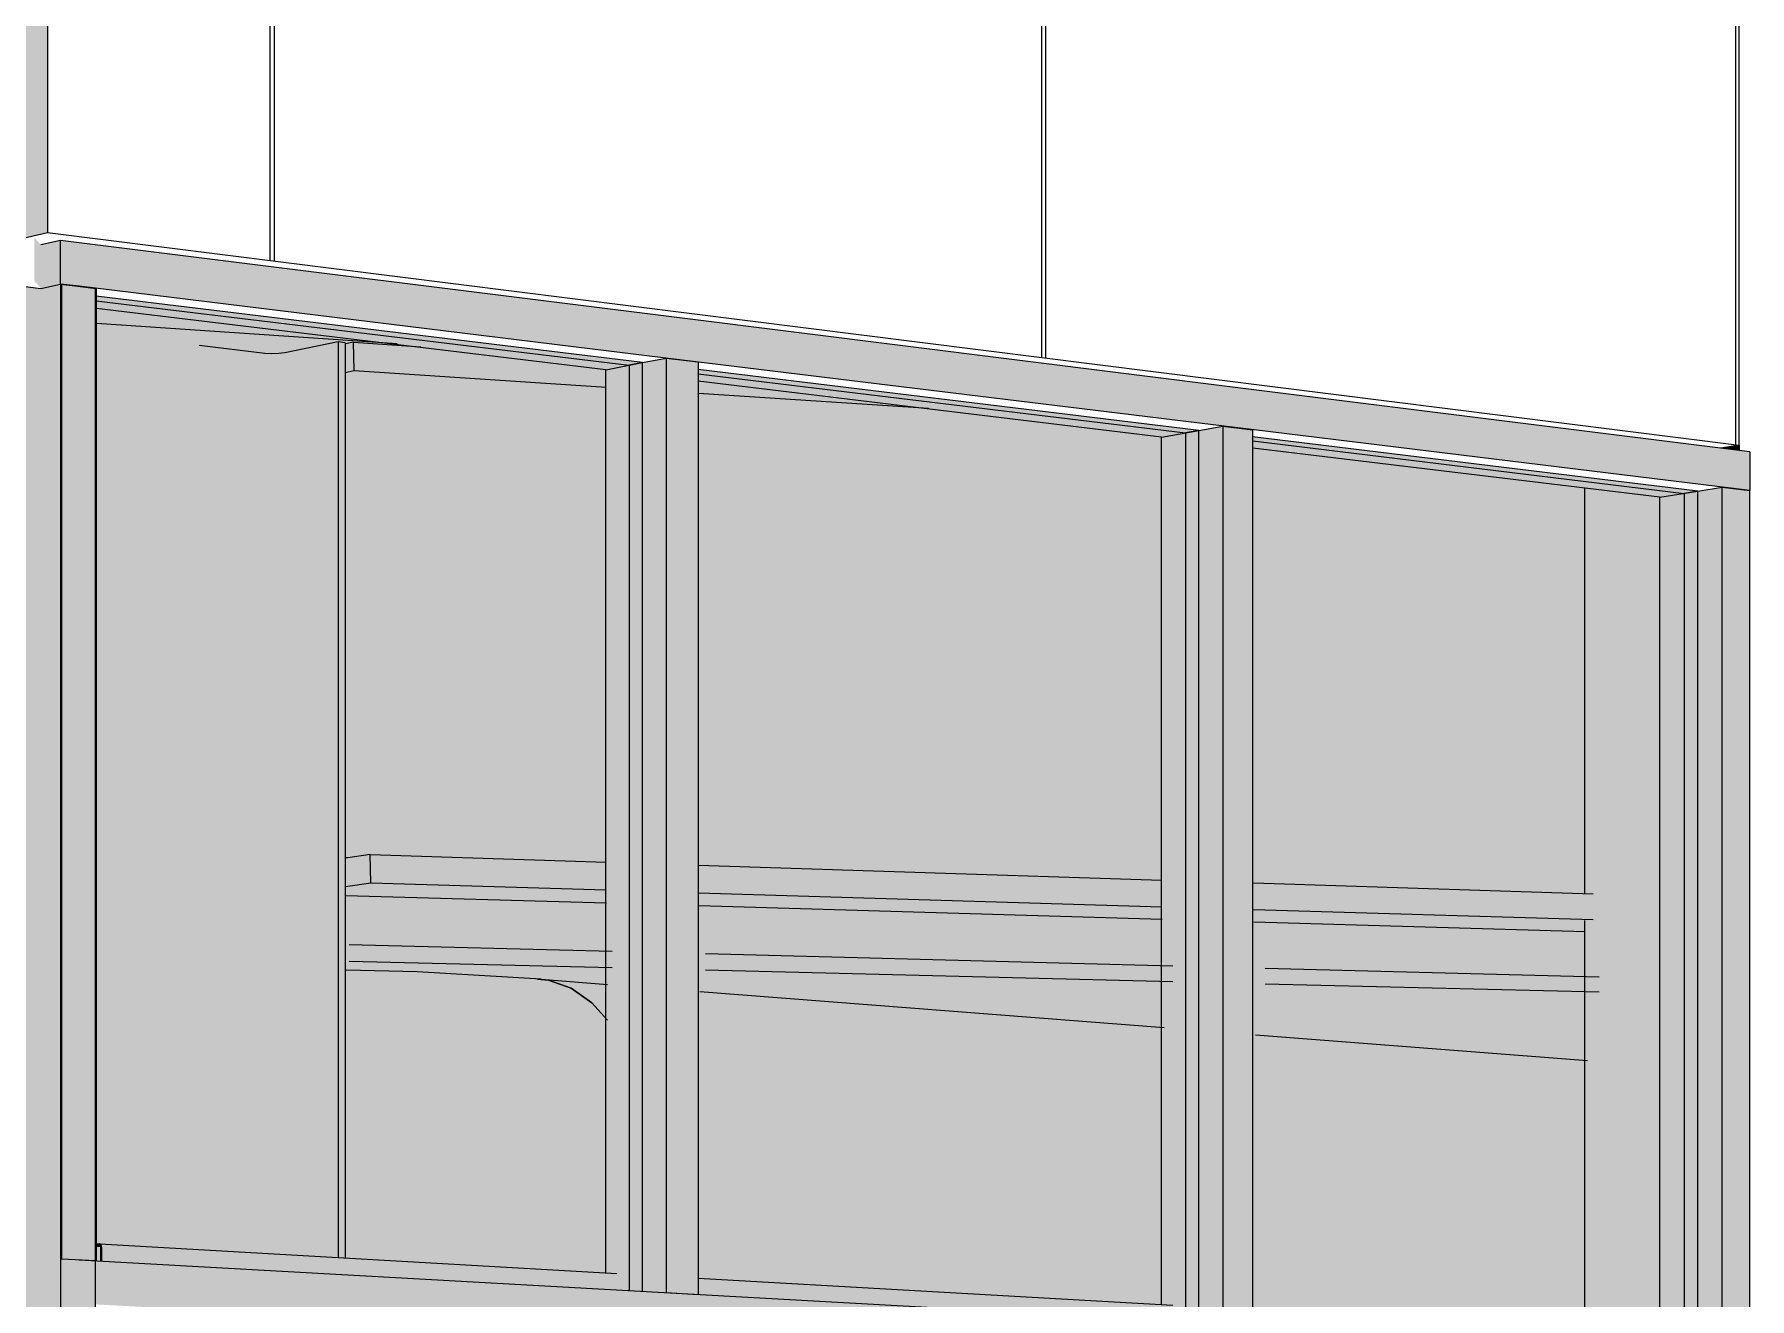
# Model space of a CAD drawing. Header units: inches. Extents: x 30681 to 92461, y -36095 to 66.
# Drawn here: x 30683.2476 to 30683.436, y 60.0865 to 60.2253 of the extents above; entities that cross this region are included whole.
import ezdxf

# ---------------------------------------------------------------- set-up
doc = ezdxf.new("R2010")
doc.units = ezdxf.units.IN
doc.header["$MEASUREMENT"] = 0
for name, color, linetype, lineweight in [('A-CLNG', 13, 'Continuous', 13), ('A-GLAZ-CURT', 52, 'Continuous', 9), ('A-GLAZ-CWMG', 51, 'Continuous', 9), ('A-WALL-PATT', 111, 'Continuous', 13), ('L-SITE-WALL', 31, 'Continuous', 13), ('M-HVAC-DUCT', 70, 'Continuous', 9), ('S-BEAM', 12, 'Continuous', 9), ('S-COLS', 52, 'Continuous', 9)]:
    doc.layers.add(name, color=color, linetype=linetype, lineweight=lineweight)

# ---------------------------------------------------------------- blocks, each defined once
blk = doc.blocks.new('FP_14-Entrance - Xcel')
at = {"layer": 'A-WALL-PATT', "lineweight": 9}
for p, q in [((-2803.59179, 60.2005), (-2803.59179, 60.3128)), ((-2803.59132, 60.20044), (-2803.59132, 60.31271)), ((-2803.50705, 60.18986), (-2803.50705, 60.29621)), ((-2803.50663, 60.18981), (-2803.50663, 60.29613)), ((-2803.43085, 60.1803), (-2803.43085, 60.28129)), ((-2803.43048, 60.18025), (-2803.43048, 60.28122))]:
    blk.add_line(p, q, dxfattribs=at)

msp = doc.modelspace()

# ---------------------------------------------------------------- hatches: boundary and pattern name
at = {"layer": 'A-CLNG'}
msp.add_hatch(color=256, dxfattribs=at).paths.add_polyline_path([(30683.28745, 60.19134), (30683.25441, 60.19534), (30683.25441, 60.19358), (30683.2846, 60.19154)], flags=0)
at = {"layer": 'A-GLAZ-CURT', "transparency": 33554458}
for points in [[(30683.31439, 60.08731), (30683.31439, 60.18929), (30683.2544, 60.19658), (30683.2544, 60.09068), (30683.31124, 60.08749)], [(30683.3755, 60.08388), (30683.3755, 60.18186), (30683.32049, 60.18854), (30683.32049, 60.08697), (30683.37304, 60.08402)], [(30683.43029, 60.08081), (30683.43029, 60.17519), (30683.38139, 60.18114), (30683.38139, 60.08355), (30683.42933, 60.08086)]]:
    msp.add_hatch(color=256, dxfattribs=at).paths.add_polyline_path(points, flags=0)
at = {"layer": 'A-GLAZ-CWMG'}
for points in [[(30683.24832, 60.19744), (30683.24832, 60.20222), (30683.24759, 60.20306), (30683.24759, 60.19827), (30683.24812, 60.19767)], [(30683.24832, 60.19744), (30683.25047, 60.19792), (30683.25047, 60.2027), (30683.24832, 60.20222), (30683.24832, 60.19791)], [(30683.2525, 60.19767), (30683.2525, 60.20245), (30683.25047, 60.2027), (30683.25047, 60.19792), (30683.25061, 60.1979)], [(30683.31873, 60.18958), (30683.31873, 60.19416), (30683.2525, 60.20245), (30683.2525, 60.19767), (30683.31685, 60.18981)], [(30683.24832, 60.08828), (30683.24832, 60.19744), (30683.24545, 60.19779), (30683.24545, 60.08844)], [(30683.24832, 60.08828), (30683.25047, 60.0885), (30683.25047, 60.19792), (30683.24832, 60.19744), (30683.24832, 60.09122)], [(30683.25428, 60.08829), (30683.25428, 60.19745), (30683.25047, 60.1979), (30683.25047, 60.0885)], [(30683.2544, 60.09067), (30683.2544, 60.19744), (30683.25059, 60.1979), (30683.25059, 60.09088)], [(30683.37976, 60.18213), (30683.37976, 60.18653), (30683.31873, 60.19416), (30683.31873, 60.18958), (30683.37865, 60.18226)], [(30683.31697, 60.08716), (30683.31697, 60.1898), (30683.31439, 60.18929), (30683.31439, 60.08731), (30683.31685, 60.08716)], [(30683.32048, 60.08696), (30683.32048, 60.18937), (30683.31697, 60.1898), (30683.31697, 60.08716)], [(30683.31439, 60.08731), (30683.31439, 60.18929), (30683.31036, 60.18849), (30683.31036, 60.08936), (30683.31137, 60.0893), (30683.31156, 60.0892), (30683.31164, 60.0889), (30683.31164, 60.08748)], [(30683.43598, 60.17526), (30683.43598, 60.1795), (30683.37976, 60.18653), (30683.37976, 60.18213), (30683.43494, 60.17539)], [(30683.37813, 60.08373), (30683.37813, 60.18233), (30683.3755, 60.18186), (30683.3755, 60.08388)], [(30683.38137, 60.08355), (30683.38137, 60.18193), (30683.37813, 60.18233), (30683.37813, 60.08373), (30683.37865, 60.0837)], [(30683.3755, 60.08388), (30683.3755, 60.18186), (30683.37138, 60.18112), (30683.37138, 60.08587), (30683.3724, 60.08581), (30683.3726, 60.0857), (30683.37269, 60.08542), (30683.37269, 60.08405), (30683.37305, 60.08403)], [(30683.43029, 60.08081), (30683.43029, 60.17519), (30683.42611, 60.17451), (30683.42611, 60.08274), (30683.42716, 60.08267), (30683.42736, 60.08257), (30683.42744, 60.0823), (30683.42744, 60.08098), (30683.42933, 60.08087)], [(30683.43297, 60.08065), (30683.43297, 60.17563), (30683.43029, 60.17519), (30683.43029, 60.08081)], [(30683.43598, 60.07836), (30683.43598, 60.17526), (30683.43297, 60.17563), (30683.43297, 60.07853), (30683.43494, 60.07842)], [(30683.31873, 60.08248), (30683.31873, 60.08706), (30683.2525, 60.09077), (30683.2525, 60.086), (30683.31685, 60.08258)], [(30683.24545, 59.86137), (30683.24832, 59.86161), (30683.24832, 60.08828), (30683.24545, 60.08844), (30683.24545, 59.86429)], [(30683.25047, 59.86128), (30683.25047, 60.0885), (30683.24832, 60.08828), (30683.24832, 59.86161), (30683.24957, 59.86142)], [(30683.25047, 59.86128), (30683.25428, 59.8616), (30683.25428, 60.08829), (30683.25047, 60.0885), (30683.25047, 59.88128)], [(30683.37976, 60.07923), (30683.37976, 60.08364), (30683.31873, 60.08706), (30683.31873, 60.08248), (30683.37865, 60.07929)]]:
    msp.add_hatch(color=256, dxfattribs=at).paths.add_polyline_path(points, flags=0)
at = {"layer": 'L-SITE-WALL'}
for points in [[(30683.23322, 60.19996), (30683.24903, 60.20357), (30683.24903, 60.23044), (30683.24106, 60.22837), (30683.24106, 60.22156), (30683.23322, 60.2196), (30683.23322, 60.20087)], [(30683.43482, 60.17965), (30683.43482, 60.18025), (30683.43282, 60.17992), (30683.43343, 60.17984)]]:
    msp.add_hatch(color=256, dxfattribs=at).paths.add_polyline_path(points, flags=0)
h = msp.add_hatch(color=256, dxfattribs=at)
h.paths.add_polyline_path([(30683.41787, 59.87693), (30683.42613, 59.87767), (30683.42613, 60.07593), (30683.41901, 60.07632), (30683.41976, 60.0755), (30683.41965, 60.07531), (30683.41787, 60.07541), (30683.41787, 59.87711)], flags=0)
h.paths.add_polyline_path([(30683.42613, 60.08275), (30683.42613, 60.17453), (30683.41787, 60.17559), (30683.41787, 60.13101), (30683.4188, 60.13097), (30683.4188, 60.12814), (30683.41787, 60.12803), (30683.41787, 60.08325), (30683.42376, 60.08289)], flags=0)
at = {"layer": 'M-HVAC-DUCT'}
h = msp.add_hatch(color=256, dxfattribs=at)
h.paths.add_polyline_path([(30683.19871, 60.10091), (30683.20463, 60.10153), (30683.21025, 60.10201), (30683.21667, 60.10245), (30683.22571, 60.10293), (30683.22571, 60.1215), (30683.22148, 60.12114), (30683.21586, 60.12055), (30683.21226, 60.12009), (30683.20912, 60.11915), (30683.20622, 60.11747), (30683.20367, 60.1151), (30683.20157, 60.11214), (30683.2, 60.10869), (30683.19904, 60.1049), (30683.19879, 60.10189)], flags=0)
h.paths.add_polyline_path([(30683.3105, 60.10266), (30683.31051, 60.11706), (30683.30883, 60.11901), (30683.30654, 60.12063), (30683.30407, 60.12149), (30683.29831, 60.12194), (30683.29196, 60.1223), (30683.2833, 60.12258), (30683.28183, 60.12258), (30683.28182, 60.10367), (30683.28368, 60.10364), (30683.29452, 60.10336), (30683.30015, 60.10316), (30683.30773, 60.10282)], flags=0)
h.paths.add_polyline_path([(30683.23698, 60.10337), (30683.23931, 60.10344), (30683.23931, 60.1223), (30683.23698, 60.12217), (30683.23698, 60.10617)], flags=0)
h = msp.add_hatch(color=256, dxfattribs=at)
h.paths.add_polyline_path([(30683.41811, 60.0956), (30683.41818, 60.11265), (30683.38172, 60.11547), (30683.38167, 60.098), (30683.41277, 60.09596)], flags=0)
h.paths.add_polyline_path([(30683.37162, 60.09866), (30683.37167, 60.11625), (30683.32069, 60.12019), (30683.32066, 60.10202), (30683.36768, 60.09892)], flags=0)
h.paths.add_polyline_path([(30683.31051, 60.11706), (30683.31053, 60.12099), (30683.30407, 60.12149), (30683.30654, 60.12063), (30683.30883, 60.11901)], flags=0)
h = msp.add_hatch(color=256, dxfattribs=at)
h.paths.add_polyline_path([(30683.21551, 60.07955), (30683.22148, 60.08001), (30683.2257, 60.08028), (30683.22571, 60.08159), (30683.21182, 60.08028), (30683.21226, 60.0801)], flags=0)
h.paths.add_polyline_path([(30683.30152, 60.08042), (30683.30407, 60.08104), (30683.30478, 60.08143), (30683.28183, 60.08264), (30683.28186, 60.08108), (30683.28892, 60.08091), (30683.29832, 60.08057), (30683.30017, 60.08048)], flags=0)
h.paths.add_polyline_path([(30683.23698, 60.08077), (30683.23931, 60.08085), (30683.23931, 60.08441), (30683.23864, 60.08432), (30683.23864, 60.08376), (30683.23758, 60.08272), (30683.23698, 60.08266), (30683.23698, 60.08081)], flags=0)
h.paths.add_polyline_path([(30683.20235, 60.08814), (30683.2241, 60.09042), (30683.22571, 60.09033), (30683.22571, 60.10293), (30683.22149, 60.10272), (30683.21587, 60.1024), (30683.20857, 60.10187), (30683.20397, 60.10147), (30683.19871, 60.10091), (30683.19904, 60.09688), (30683.2, 60.09297), (30683.20157, 60.08934)], flags=0)
h.paths.add_polyline_path([(30683.31051, 60.08954), (30683.3105, 60.10266), (30683.30577, 60.10291), (30683.30014, 60.10316), (30683.2889, 60.10352), (30683.28182, 60.10367), (30683.28182, 60.0912), (30683.31013, 60.08957)], flags=0)
h.paths.add_polyline_path([(30683.23698, 60.09021), (30683.23931, 60.09046), (30683.23931, 60.10344), (30683.23698, 60.10337), (30683.23698, 60.09041)], flags=0)
h = msp.add_hatch(color=256, dxfattribs=at)
h.paths.add_polyline_path([(30683.41819, 60.07444), (30683.41817, 60.07554), (30683.38172, 60.07743), (30683.38173, 60.07631), (30683.41284, 60.07472)], flags=0)
h.paths.add_polyline_path([(30683.37168, 60.07683), (30683.37167, 60.07796), (30683.32069, 60.08061), (30683.3207, 60.07944), (30683.36773, 60.07703)], flags=0)
h.paths.add_polyline_path([(30683.31053, 60.07996), (30683.31053, 60.08114), (30683.30478, 60.08143), (30683.30407, 60.08104), (30683.30152, 60.08042), (30683.30408, 60.08029)], flags=0)
h.paths.add_polyline_path([(30683.41813, 60.08337), (30683.41811, 60.0956), (30683.38167, 60.098), (30683.38168, 60.08546), (30683.41507, 60.08354)], flags=0)
h.paths.add_polyline_path([(30683.37163, 60.08604), (30683.37162, 60.09866), (30683.32066, 60.10202), (30683.32067, 60.08896), (30683.36769, 60.08626)], flags=0)
at = {"layer": 'S-BEAM'}
h = msp.add_hatch(color=256, dxfattribs=at)
h.paths.add_polyline_path([(30683.28175, 60.13178), (30683.28456, 60.13218), (30683.28446, 60.13528), (30683.28201, 60.13492), (30683.28175, 60.13494), (30683.28175, 60.13268)], flags=0)
h.paths.add_polyline_path([(30683.28174, 60.18822), (30683.28273, 60.18842), (30683.28263, 60.19153), (30683.28174, 60.19134), (30683.28174, 60.19016)], flags=0)
h = msp.add_hatch(color=256, dxfattribs=at)
h.paths.add_polyline_path([(30683.3458, 60.18429), (30683.32054, 60.18734), (30683.32054, 60.18594), (30683.34499, 60.18434)], flags=0)
h.paths.add_polyline_path([(30683.31039, 60.18661), (30683.31039, 60.18857), (30683.29003, 60.19103), (30683.28263, 60.19153), (30683.28273, 60.18842), (30683.30566, 60.18692)], flags=0)
h = msp.add_hatch(color=256, dxfattribs=at)
h.paths.add_polyline_path([(30683.39677, 60.17816), (30683.38148, 60.18), (30683.38148, 60.17913), (30683.39565, 60.17823)], flags=0)
h.paths.add_polyline_path([(30683.37145, 60.17977), (30683.37145, 60.18121), (30683.35747, 60.1829), (30683.32055, 60.18529), (30683.32055, 60.183), (30683.36751, 60.18002)], flags=0)
h.paths.add_polyline_path([(30683.3104, 60.18365), (30683.3104, 60.18596), (30683.28175, 60.18779), (30683.28175, 60.18547), (30683.30567, 60.18395)], flags=0)
h = msp.add_hatch(color=256, dxfattribs=at)
h.paths.add_polyline_path([(30683.41789, 60.13225), (30683.41789, 60.1756), (30683.39677, 60.17816), (30683.38148, 60.17913), (30683.38148, 60.13344), (30683.41255, 60.13242)], flags=0)
h.paths.add_polyline_path([(30683.37145, 60.13377), (30683.37145, 60.17977), (30683.32055, 60.183), (30683.32055, 60.13545), (30683.36751, 60.1339)], flags=0)
h.paths.add_polyline_path([(30683.3104, 60.13578), (30683.3104, 60.18365), (30683.28175, 60.18547), (30683.28175, 60.13673), (30683.30893, 60.13583)], flags=0)
h = msp.add_hatch(color=256, dxfattribs=at)
h.paths.add_polyline_path([(30683.41789, 60.13102), (30683.41789, 60.13225), (30683.38148, 60.13344), (30683.38148, 60.13219), (30683.41529, 60.1311)], flags=0)
h.paths.add_polyline_path([(30683.37145, 60.13251), (30683.37145, 60.13377), (30683.32055, 60.13542), (30683.32055, 60.13414), (30683.36751, 60.13264)], flags=0)
h.paths.add_polyline_path([(30683.3104, 60.13447), (30683.3104, 60.13578), (30683.28175, 60.13673), (30683.28175, 60.13494), (30683.28215, 60.13495), (30683.28457, 60.1353), (30683.30567, 60.13462)], flags=0)
h = msp.add_hatch(color=256, dxfattribs=at)
h.paths.add_polyline_path([(30683.4188, 60.12814), (30683.4188, 60.13097), (30683.38147, 60.13217), (30683.38147, 60.12926), (30683.41252, 60.12833)], flags=0)
h.paths.add_polyline_path([(30683.37143, 60.12956), (30683.37143, 60.13249), (30683.32054, 60.13412), (30683.32054, 60.1311), (30683.36749, 60.12968)], flags=0)
h.paths.add_polyline_path([(30683.31039, 60.1314), (30683.31039, 60.13445), (30683.28446, 60.13528), (30683.28456, 60.13218), (30683.30566, 60.13154)], flags=0)
h = msp.add_hatch(color=256, dxfattribs=at)
h.paths.add_polyline_path([(30683.41944, 60.12021), (30683.41944, 60.12188), (30683.38275, 60.12282), (30683.38275, 60.12111), (30683.41936, 60.12021)], flags=0)
h.paths.add_polyline_path([(30683.37263, 60.12136), (30683.37263, 60.12308), (30683.32131, 60.12441), (30683.32131, 60.12263), (30683.36866, 60.12146)], flags=0)
h.paths.add_polyline_path([(30683.31107, 60.12288), (30683.31107, 60.12467), (30683.28216, 60.12542), (30683.28216, 60.12359), (30683.3063, 60.123)], flags=0)
h.paths.add_polyline_path([(30683.06417, 60.12897), (30683.06417, 60.13104), (30683.05128, 60.13138), (30683.04204, 60.12958), (30683.04204, 60.12952), (30683.06316, 60.12899)], flags=0)
h = msp.add_hatch(color=256, dxfattribs=at)
h.paths.add_polyline_path([(30683.41945, 60.11881), (30683.41944, 60.12), (30683.38276, 60.12088), (30683.38276, 60.11968), (30683.41781, 60.11885)], flags=0)
h.paths.add_polyline_path([(30683.37264, 60.11992), (30683.37264, 60.12115), (30683.32131, 60.12237), (30683.32131, 60.12113), (30683.36867, 60.12001)], flags=0)
h.paths.add_polyline_path([(30683.31107, 60.12191), (30683.31107, 60.12266), (30683.29714, 60.12296), (30683.30063, 60.12272), (30683.3099, 60.122)], flags=0)
h = msp.add_hatch(color=256, dxfattribs=at)
h.paths.add_polyline_path([(30683.41945, 60.11344), (30683.41945, 60.11881), (30683.38276, 60.11968), (30683.38276, 60.11631), (30683.41406, 60.11386)], flags=0)
h.paths.add_polyline_path([(30683.37264, 60.1171), (30683.37264, 60.11992), (30683.32131, 60.12111), (30683.36867, 60.11741)], flags=0)
msp.add_hatch(color=256, dxfattribs=at).paths.add_polyline_path([(30683.25501, 60.09065), (30683.25501, 60.09213), (30683.25493, 60.09243), (30683.25475, 60.09254), (30683.25441, 60.0925), (30683.25441, 60.09225), (30683.25475, 60.09229), (30683.25482, 60.09224), (30683.25486, 60.09212), (30683.25486, 60.09066), (30683.25497, 60.09065)], flags=0)
h = msp.add_hatch(color=256, dxfattribs=at)
h.paths.add_polyline_path([(30683.42744, 60.0823), (30683.42736, 60.08257), (30683.42716, 60.08267), (30683.3814, 60.08528), (30683.3814, 60.08492), (30683.42371, 60.08251)], flags=0)
h.paths.add_polyline_path([(30683.37269, 60.08542), (30683.3726, 60.0857), (30683.3724, 60.08581), (30683.3205, 60.08877), (30683.3205, 60.0884), (30683.36743, 60.08572)], flags=0)
h.paths.add_polyline_path([(30683.31164, 60.0889), (30683.31156, 60.0892), (30683.31137, 60.0893), (30683.25475, 60.09254), (30683.25493, 60.09243), (30683.25501, 60.09213), (30683.31125, 60.08892)], flags=0)
h = msp.add_hatch(color=256, dxfattribs=at)
h.paths.add_polyline_path([(30683.42744, 60.08098), (30683.42744, 60.0823), (30683.3814, 60.08492), (30683.3814, 60.08356), (30683.42497, 60.08112)], flags=0)
h.paths.add_polyline_path([(30683.37269, 60.08405), (30683.37269, 60.08542), (30683.3205, 60.0884), (30683.3205, 60.08698), (30683.36743, 60.08435)], flags=0)
h.paths.add_polyline_path([(30683.31164, 60.08748), (30683.31164, 60.0889), (30683.25501, 60.09213), (30683.25501, 60.09065), (30683.31125, 60.0875)], flags=0)
at = {"layer": 'S-COLS'}
h = msp.add_hatch(color=256, dxfattribs=at)
h.paths.add_polyline_path([(30683.25442, 59.86305), (30683.27291, 59.86462), (30683.27291, 60.08295), (30683.25442, 60.08391), (30683.25442, 59.86712)], flags=0)
h.paths.add_polyline_path([(30683.27291, 60.09157), (30683.27291, 60.19031), (30683.26568, 60.19117), (30683.25442, 60.19192), (30683.25442, 60.09258), (30683.25495, 60.0926), (30683.272, 60.09162)], flags=0)
h = msp.add_hatch(color=256, dxfattribs=at)
h.paths.add_polyline_path([(30683.27291, 59.86462), (30683.27511, 59.86481), (30683.27511, 60.08284), (30683.27291, 60.08295), (30683.27291, 59.86709)], flags=0)
h.paths.add_polyline_path([(30683.27511, 60.09144), (30683.27511, 60.19036), (30683.27406, 60.19027), (30683.27328, 60.19029), (30683.27291, 60.19031), (30683.27291, 60.09157), (30683.27492, 60.09145)], flags=0)
h = msp.add_hatch(color=256, dxfattribs=at)
h.paths.add_polyline_path([(30683.27511, 59.86481), (30683.28097, 59.86534), (30683.28097, 60.08251), (30683.27511, 60.08284), (30683.27511, 59.86709)], flags=0)
h.paths.add_polyline_path([(30683.28097, 60.09109), (30683.28097, 60.19158), (30683.27511, 60.19033), (30683.27511, 60.09144), (30683.27945, 60.09118)], flags=0)
h = msp.add_hatch(color=256, dxfattribs=at)
h.paths.add_polyline_path([(30683.28097, 59.86534), (30683.28174, 59.86541), (30683.28174, 60.08247), (30683.28097, 60.08249), (30683.28097, 59.86711)], flags=0)
h.paths.add_polyline_path([(30683.28174, 60.09104), (30683.28174, 60.19148), (30683.28097, 60.19158), (30683.28097, 60.09109), (30683.28163, 60.09105)], flags=0)

# ---------------------------------------------------------------- linework, layer by layer
at = {"layer": 'A-CLNG'}
msp.add_line((30683.28745, 60.19134), (30683.25441, 60.19358), dxfattribs=at)
at = {"layer": 'A-GLAZ-CURT'}
for p, q in [((30683.31439, 60.18929), (30683.2544, 60.19658)), ((30683.2544, 60.19609), (30683.31292, 60.189)), ((30683.31439, 60.18929), (30683.31292, 60.189)), ((30683.31292, 60.189), (30683.31292, 60.0874)), ((30683.31439, 60.08731), (30683.31439, 60.18929)), ((30683.3755, 60.18186), (30683.32049, 60.18854)), ((30683.3205, 60.18808), (30683.374, 60.18159)), ((30683.3755, 60.18186), (30683.374, 60.18159)), ((30683.374, 60.18159), (30683.374, 60.08397)), ((30683.3755, 60.08388), (30683.3755, 60.18186)), ((30683.43029, 60.17519), (30683.38139, 60.18114)), ((30683.3814, 60.18069), (30683.42877, 60.17494)), ((30683.43029, 60.17519), (30683.42877, 60.17494)), ((30683.42877, 60.17494), (30683.42877, 60.0809)), ((30683.43029, 60.08081), (30683.43029, 60.17519))]:
    msp.add_line(p, q, dxfattribs=at)
at = {"layer": 'A-GLAZ-CWMG'}
for p, q in [((30683.25047, 60.2027), (30683.24832, 60.20222)), ((30683.25047, 60.19792), (30683.25047, 60.2027)), ((30683.2525, 60.20245), (30683.25047, 60.2027)), ((30683.31873, 60.19416), (30683.2525, 60.20245)), ((30683.24545, 60.19779), (30683.24832, 60.19744)), ((30683.24832, 60.19744), (30683.25047, 60.19792)), ((30683.24832, 60.19744), (30683.25047, 60.19792)), ((30683.2525, 60.19767), (30683.25047, 60.19792)), ((30683.25047, 60.19792), (30683.25428, 60.19745)), ((30683.25047, 60.19792), (30683.25047, 60.0885)), ((30683.25059, 60.1979), (30683.2544, 60.19744)), ((30683.25059, 60.1979), (30683.25059, 60.09088)), ((30683.31873, 60.18958), (30683.2525, 60.19767)), ((30683.25428, 60.19745), (30683.25428, 60.08829)), ((30683.2544, 60.19744), (30683.2544, 60.09067)), ((30683.31036, 60.18849), (30683.25441, 60.19525)), ((30683.37976, 60.18653), (30683.31873, 60.19416)), ((30683.31439, 60.18929), (30683.31697, 60.1898)), ((30683.31697, 60.1898), (30683.32048, 60.18937)), ((30683.31697, 60.1898), (30683.31697, 60.08716)), ((30683.31036, 60.18849), (30683.31439, 60.18929)), ((30683.31036, 60.08936), (30683.31036, 60.18849)), ((30683.37976, 60.18213), (30683.31873, 60.18958)), ((30683.32048, 60.18937), (30683.32048, 60.08696)), ((30683.37138, 60.18112), (30683.3205, 60.18727)), ((30683.43598, 60.1795), (30683.37976, 60.18653)), ((30683.3755, 60.18186), (30683.37813, 60.18233)), ((30683.37813, 60.18233), (30683.38137, 60.18193)), ((30683.37813, 60.18233), (30683.37813, 60.08373)), ((30683.37138, 60.18112), (30683.3755, 60.18186)), ((30683.37138, 60.08587), (30683.37138, 60.18112)), ((30683.43598, 60.17526), (30683.37976, 60.18213)), ((30683.38137, 60.18193), (30683.38137, 60.08355)), ((30683.42611, 60.17451), (30683.38141, 60.17991)), ((30683.43598, 60.1795), (30683.43598, 60.17526)), ((30683.42611, 60.17451), (30683.43029, 60.17519)), ((30683.43029, 60.17519), (30683.43297, 60.17563)), ((30683.43297, 60.17563), (30683.43598, 60.17526)), ((30683.43297, 60.07853), (30683.43297, 60.17563)), ((30683.43598, 60.07836), (30683.43598, 60.17526)), ((30683.42611, 60.08274), (30683.42611, 60.17451)), ((30683.2544, 60.09067), (30683.25059, 60.09088)), ((30683.31873, 60.08706), (30683.2525, 60.09077)), ((30683.25047, 60.0885), (30683.25047, 59.86128)), ((30683.25428, 60.08829), (30683.25428, 59.8616)), ((30683.32048, 60.08696), (30683.31697, 60.08716)), ((30683.37976, 60.08364), (30683.31873, 60.08706))]:
    msp.add_line(p, q, dxfattribs=at)
at = {"layer": 'L-SITE-WALL'}
for p, q in [((30683.24903, 60.43281), (30683.24903, 60.20357)), ((30683.23322, 60.19996), (30683.24903, 60.20357)), ((30683.24903, 60.20357), (30683.43482, 60.18025)), ((30683.43482, 60.18025), (30683.43282, 60.17992)), ((30683.43482, 60.18025), (30683.43482, 60.17965)), ((30683.41787, 60.13101), (30683.41787, 60.17559)), ((30683.41787, 60.08325), (30683.41787, 60.12803))]:
    msp.add_line(p, q, dxfattribs=at)
at = {"layer": 'M-HVAC-DUCT'}
for p, q in [((30683.30325, 60.1216), (30683.31053, 60.12103)), ((30683.32069, 60.12024), (30683.37167, 60.11629)), ((30683.38172, 60.11551), (30683.41818, 60.11268))]:
    msp.add_line(p, q, dxfattribs=at)
for points in [[(30683.30325, 60.1216, 0), (30683.28963, 60.1224, 0), (30683.28183, 60.12261, 0)], [(30683.31053, 60.1171, 0), (30683.30883, 60.11901, 0), (30683.30654, 60.12063, 0), (30683.30407, 60.12149, 0), (30683.30286, 60.12162, 0)], [(30683.30286, 60.12162, 0), (30683.30407, 60.12149, 0), (30683.30654, 60.12063, 0), (30683.30883, 60.11901, 0), (30683.31053, 60.1171, 0)]]:
    msp.add_polyline3d(points, dxfattribs=at)
at = {"layer": 'S-BEAM'}
for p, q in [((30683.28263, 60.19153), (30683.28175, 60.19134)), ((30683.28273, 60.18842), (30683.28263, 60.19153)), ((30683.28263, 60.19153), (30683.29003, 60.19103)), ((30683.28174, 60.18822), (30683.28273, 60.18842)), ((30683.28273, 60.18842), (30683.31039, 60.18661)), ((30683.32054, 60.18594), (30683.3458, 60.18429)), ((30683.28446, 60.13528), (30683.28201, 60.13492)), ((30683.28456, 60.13218), (30683.28446, 60.13528)), ((30683.28446, 60.13528), (30683.31039, 60.13445)), ((30683.28201, 60.13492), (30683.28175, 60.13493)), ((30683.32054, 60.13412), (30683.37143, 60.13249)), ((30683.28175, 60.13178), (30683.28456, 60.13218)), ((30683.28456, 60.13218), (30683.31039, 60.1314)), ((30683.38147, 60.13217), (30683.4188, 60.13097)), ((30683.28176, 60.13081), (30683.31042, 60.12998)), ((30683.32054, 60.1311), (30683.37143, 60.12956)), ((30683.32056, 60.12968), (30683.37147, 60.1282)), ((30683.38147, 60.12926), (30683.4188, 60.12814)), ((30683.38151, 60.1279), (30683.41792, 60.12684)), ((30683.28216, 60.12542), (30683.31107, 60.12467)), ((30683.32131, 60.12441), (30683.37263, 60.12308)), ((30683.28216, 60.12359), (30683.31107, 60.12288)), ((30683.32131, 60.12263), (30683.37263, 60.12136)), ((30683.38275, 60.12282), (30683.41944, 60.12188)), ((30683.38275, 60.12111), (30683.41944, 60.12021)), ((30683.25475, 60.09254), (30683.25441, 60.09251)), ((30683.25441, 60.09225), (30683.25475, 60.09229)), ((30683.25477, 60.09254), (30683.31157, 60.08929)), ((30683.25486, 60.09212), (30683.25486, 60.09066)), ((30683.25501, 60.09065), (30683.25501, 60.09213)), ((30683.3205, 60.08878), (30683.37262, 60.0858))]:
    msp.add_line(p, q, dxfattribs=at)
for points in [[(30683.25501, 60.09213, 0), (30683.25493, 60.09243, 0), (30683.25475, 60.09254, 0)], [(30683.25475, 60.09229, 0), (30683.25482, 60.09224, 0), (30683.25486, 60.09212, 0)]]:
    msp.add_polyline3d(points, dxfattribs=at)
at = {"layer": 'S-COLS'}
for p, q in [((30683.27291, 60.19031), (30683.26568, 60.19117)), ((30683.28097, 60.19158), (30683.27511, 60.19036)), ((30683.28097, 60.19158), (30683.28097, 60.09108)), ((30683.28174, 60.19148), (30683.28097, 60.19158)), ((30683.28174, 60.19148), (30683.28174, 60.09104))]:
    msp.add_line(p, q, dxfattribs=at)
msp.add_polyline3d([(30683.27511, 60.19036, 0), (30683.27446, 60.19028, 0), (30683.27366, 60.19026, 0), (30683.27291, 60.19031, 0)], dxfattribs=at)

# ---------------------------------------------------------------- block references
at = {"layer": 'L-SITE-WALL', "lineweight": 9}
msp.add_blockref('FP_14-Entrance - Xcel', (33486.8653, 0), dxfattribs=at)

doc.saveas('drawing.dxf')
